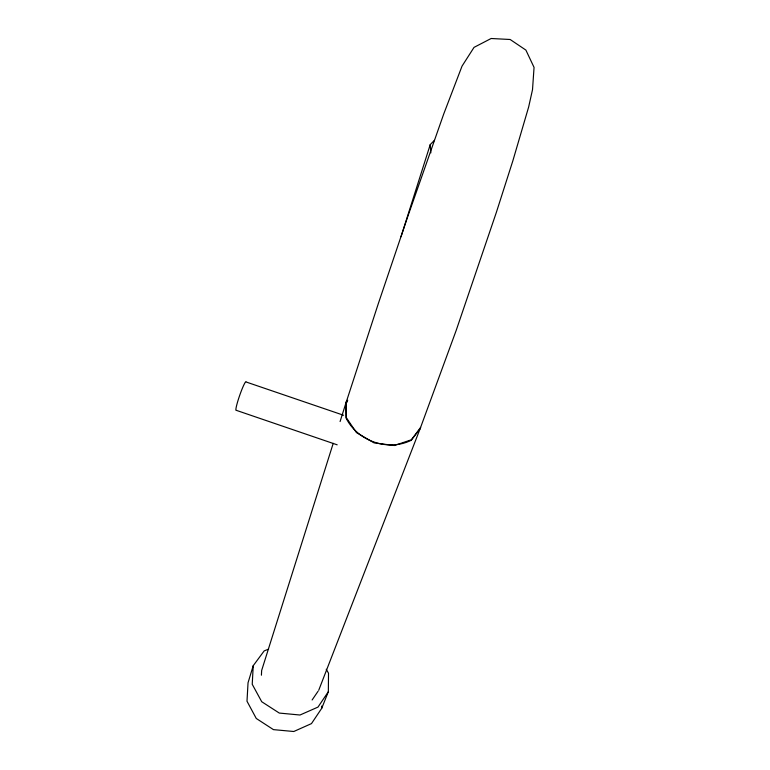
<?xml version="1.0" encoding="UTF-8"?>
<svg xmlns="http://www.w3.org/2000/svg" width="770" height="770" viewBox="0 0 770 770"><rect width="100%" height="100%" fill="white"/><g stroke="black" fill="none" stroke-linecap="round" stroke-linejoin="round"><path stroke-width="1.16" d="M268.595 649.12L264.158 650.919L253.234 665.684L248.036 682.788L246.997 701.22L256.266 718.468L273.466 729.633L293.784 731.5L311.475 723.607L321.706 708.333L328.347 691.701L328.511 673.192L326.22 669.255M321.706 708.333L321.735 706.042M261.415 675.203L261.646 670.487L333.217 443.347M253.234 665.684L252.233 684.289L261.723 701.73L279.289 713.068L300.002 715.012L317.991 707.091L328.347 691.701M340.09 421.546L346.231 402.046L347.742 400.227M401.026 236.708L430.238 144.596L434.396 140.361M345.778 403.49L378.243 303.842L408.456 214.541L443.693 114.085L462.039 66.114L474.041 47.365L491.144 38.5L510.154 39.491L525.891 50.089L534.053 67.394L532.513 89.666L528.653 107.001L512.82 160.92L496.39 212.279L456.235 330.282L420.083 428.823L411.17 440.315C387.974 451.701 357.636 441.104 346.086 418.11L345.778 403.49L347.251 401.805M318.722 690.266L420.622 427.417L411.382 439.776L394.327 445.522L374.105 442.894L356.433 432.586L346.259 417.552L346.231 402.046M312.119 699.978L318.068 691.239M343.584 415.251L246.275 382.045A15.285 1.53 -70.9 0 0 240.615 392.806A15.285 1.53 -70.9 0 0 235.88 410.189L337.183 444.819M430.238 144.596L430.853 152.864"/></g></svg>
